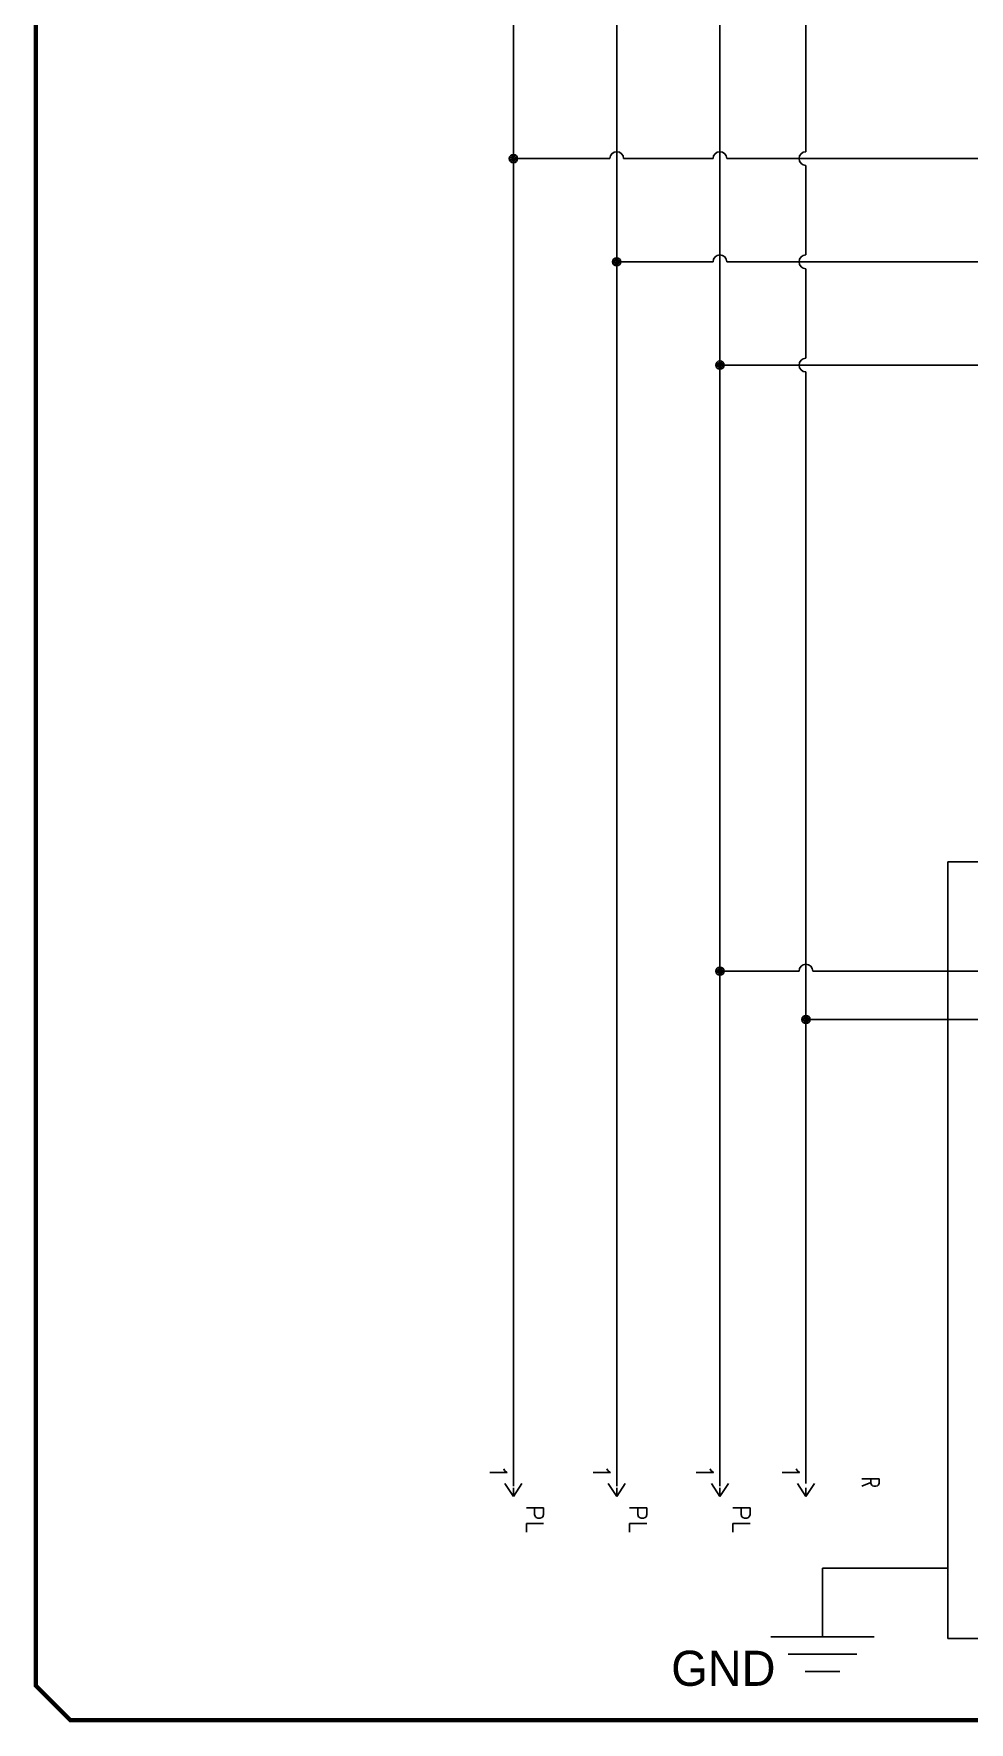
# Model space of a CAD drawing. Header units: inches. Extents: x 0 to 33.5, y 0 to 22.4.
# Drawn here: x 0.02 to 6.81, y 0.02 to 12.28 of the extents above; entities that cross this region are included whole.
import ezdxf
from ezdxf.enums import TextEntityAlignment as Align

# ---------------------------------------------------------------- set-up
doc = ezdxf.new("R2010")
doc.units = ezdxf.units.IN
doc.header["$MEASUREMENT"] = 0
for name, color, linetype in [('DESC', 150, 'Continuous'), ('SYMS', 7, 'Continuous'), ('TAGS', 150, 'Continuous'), ('TERMS', 123, 'Continuous'), ('TITLE', 7, 'Continuous'), ('WIRES', 7, 'Continuous')]:
    doc.layers.add(name, color=color, linetype=linetype)
doc.styles.add('ITALIC', font='ITALIC')
doc.styles.add('SIMPLEX', font='SIMPLEX')
doc.styles.add('WD', font='romans.shx')

# ---------------------------------------------------------------- blocks, each defined once
blk = doc.blocks.new('NO_NUM_acade_title')
at = {"layer": 'TITLE', "const_width": 0.0312}
blk.add_lwpolyline([(30.594, 0.281), (30.594, 22.177), (30.344, 22.427), (0.281, 22.427), (0.031, 22.177), (0.031, 0.281), (0.281, 0.031), (30.344, 0.031)], close=True, dxfattribs=at)
at = {"layer": 'TITLE', "color": 1, "style": 'ITALIC'}
for tag, height, p in [('TITLE#1', 0.125, (32.156, 3.406)), ('TITLE#2', 0.125, (32.156, 3.204)), ('TITLE#3', 0.125, (32.156, 3.001)), ('TITLE#4', 0.125, (32.156, 2.799)), ('DWG#', 0.2, (32.156, 0.826))]:
    blk.add_attdef(tag, text='', height=height, dxfattribs=at).set_placement(p, align=Align.CENTER)
at = {"layer": 'TITLE', "color": 1, "style": 'SIMPLEX'}
blk.add_attdef('CAD#', (30.826, 1.958), '', height=0.0938, rotation=90, dxfattribs=at)
at = {"layer": 'TITLE', "color": 1}
for tag, p, height, style in [('ENGINEER', (31.237, 1.958), 0.0938, 'ITALIC'), ('CHKDBY', (32.424, 1.958), 0.0938, 'ITALIC'), ('JOB#', (31.464, 1.644), 0.0938, 'SIMPLEX'), ('DRAWNBY', (32.494, 1.644), 0.0938, 'ITALIC'), ('SCALE', (31.353, 1.344), 0.0938, 'SIMPLEX'), ('DATE', (32.408, 1.344), 0.0938, 'SIMPLEX'), ('SHTS', (32.532, 0.25), 0.2, 'ITALIC')]:
    blk.add_attdef(tag, p, '', height=height, dxfattribs=dict(at, style=style))
at = {"layer": 'TITLE', "color": 1, "style": 'ITALIC'}
blk.add_attdef('SH#', text='', height=0.2, dxfattribs=at).set_placement((31.881, 0.25), align=Align.RIGHT)
at = {"layer": 'TITLE', "color": 7, "flags": 9}
blk.add_attdef('WD_TB', (31.219, 0.031), '', height=0.125, dxfattribs=at)
blk = doc.blocks.new('WDDOT')
for radius in [0.03, 0.0187, 0.00929]:
    blk.add_circle((0, 0), radius)
blk = doc.blocks.new('HC01P_')
for q in [(-0.125, 0.062), (-0.125, -0.062), (-0.094, 0)]:
    blk.add_line((-0.031, 0), q)
at = {"style": 'WD', "width": 0.7}
for tag, p in [('DESC1', (-0.094, 0.406)), ('DESC2', (-0.094, 0.25))]:
    blk.add_attdef(tag, text='', height=0.125, dxfattribs=at).set_placement(p, align=Align.RIGHT)
for tag, p in [('INST', (0.031, 0.406)), ('LOC', (0.031, 0.25))]:
    blk.add_attdef(tag, p, '', height=0.125, dxfattribs=at)
at = {"style": 'WD'}
for tag, p, height in [('X2LINK', (-0.062, 0.125), 0.01), ('TAG1', (0.031, 0.094), 0.125), ('X8LINK', (-0.062, -0.125), 0.01)]:
    blk.add_attdef(tag, p, '', height=height, dxfattribs=at)
for tag, p, height, flags in [('FAMILY', (0.017, 0.121), 0.01, 9), ('X4TERM01', (-0.094, 0), 0.0125, 1), ('X4TERMDESC01', (-0.073, 0.019), 0.01, 1)]:
    blk.add_attdef(tag, p, '', height=height, dxfattribs=dict(at, flags=flags))
at = {"linetype": 'Continuous', "style": 'WD', "flags": 9}
for tag, p in [('ASSYCODE', (0.031, 0.031)), ('MFG', (0.04, 0.057)), ('CAT', (0.042, 0.077))]:
    blk.add_attdef(tag, text='', height=0.01, dxfattribs=at).set_placement(p, align=Align.CENTER)
at = {"linetype": 'Continuous', "style": 'WD', "flags": 8}
blk.add_attdef('TERM01', text='', height=0.125, dxfattribs=at).set_placement((-0.156, -0.047), align=Align.TOP_RIGHT)

msp = doc.modelspace()

# ---------------------------------------------------------------- linework, layer by layer
at = {"color": 252, "true_color": 0x939598}
msp.add_line((5.625, 2.75), (5.625, 1.75), dxfattribs=at)
at = {"color": 3}
for p, q in [((5.745, 0.635), (5.745, 1.135)), ((5.745, 1.135), (6.651, 1.135))]:
    msp.add_line(p, q, dxfattribs=at)
for p, q in [((5.37, 0.635), (6.12, 0.635)), ((5.495, 0.51), (5.995, 0.51)), ((5.62, 0.385), (5.87, 0.385))]:
    msp.add_line(p, q)
msp.add_lwpolyline([(6.656, 6.267), (29.604, 6.267), (29.604, 0.624), (6.656, 0.624)], close=True)
at = {"layer": 'WIRES', "color": 240, "true_color": 0xed1f24}
for p, q in [((3.5, 17.965), (3.5, 4.171)), ((5.05, 11.375), (9.75, 11.375))]:
    msp.add_line(p, q, dxfattribs=at)
at = {"layer": 'WIRES', "color": 2}
for p, q in [((4.25, 17.965), (4.25, 4.171)), ((4.25, 4.178), (4.25, 1.73))]:
    msp.add_line(p, q, dxfattribs=at)
at = {"layer": 'WIRES', "color": 5}
for p, q in [((5, 17.965), (5, 4.171)), ((5, 9.875), (9.75, 9.875)), ((5, 4.178), (5, 1.73))]:
    msp.add_line(p, q, dxfattribs=at)
at = {"layer": 'WIRES', "color": 252, "true_color": 0x939598}
for p, q in [((5.625, 15.2), (5.625, 11.425)), ((5.625, 11.325), (5.625, 10.675)), ((5.625, 10.575), (5.625, 9.925)), ((5.625, 9.825), (5.625, 2.75))]:
    msp.add_line(p, q, dxfattribs=at)
at = {"layer": 'WIRES', "color": 1}
for p, q in [((3.5, 11.375), (4.2, 11.375)), ((4.3, 11.375), (4.95, 11.375)), ((3.5, 4.178), (3.5, 1.73))]:
    msp.add_line(p, q, dxfattribs=at)
at = {"layer": 'WIRES', "color": 41, "true_color": 0xf4ee51}
for p, q in [((4.25, 10.625), (4.95, 10.625)), ((5.05, 10.625), (9.75, 10.625))]:
    msp.add_line(p, q, dxfattribs=at)
at = {"layer": 'WIRES', "color": 219, "true_color": 0x642165}
for p, q in [((5, 5.472), (5.575, 5.472)), ((5.675, 5.472), (7.071, 5.472))]:
    msp.add_line(p, q, dxfattribs=at)
at = {"layer": 'WIRES', "color": 251, "true_color": 0x636466}
msp.add_line((5.625, 5.121), (7.071, 5.121), dxfattribs=at)
at = {"layer": 'WIRES'}
for centre, start, end in [((4.25, 11.375), 0, 180), ((5, 11.375), 0, 180), ((5.625, 11.375), 90, 270), ((5, 10.625), 0, 180), ((5.625, 10.625), 90, 270), ((5.625, 9.875), 90, 270), ((5.625, 5.472), 0, 180)]:
    msp.add_arc(centre, 0.05, start, end, dxfattribs=at)

# ---------------------------------------------------------------- block references
msp.add_blockref('NO_NUM_acade_title', (0, 0))
at = {"layer": 'SYMS'}
for p in [(3.5, 11.375), (4.25, 10.625), (5, 9.875), (5, 5.472), (5.625, 5.121)]:
    msp.add_blockref('WDDOT', p, dxfattribs=at)
ref = msp.add_blockref('HC01P_', (3.5, 1.625), dxfattribs=dict(at, rotation=270))
ref.add_attrib('TAG1', 'PL', (3.594, 1.594), dxfattribs={"layer": 'TAGS', "height": 0.125, "rotation": 270, "style": 'WD'})
ref.add_attrib('TERM01', '1', dxfattribs={"layer": 'TERMS', "linetype": 'Continuous', "height": 0.125, "rotation": 270, "style": 'WD', "flags": 8}).set_placement((3.453, 1.781), align=Align.TOP_RIGHT)
ref = msp.add_blockref('HC01P_', (4.25, 1.625), dxfattribs=dict(at, rotation=270))
ref.add_attrib('TAG1', 'PL', (4.344, 1.594), dxfattribs={"layer": 'TAGS', "height": 0.125, "rotation": 270, "style": 'WD'})
ref.add_attrib('TERM01', '1', dxfattribs={"layer": 'TERMS', "linetype": 'Continuous', "height": 0.125, "rotation": 270, "style": 'WD', "flags": 8}).set_placement((4.203, 1.781), align=Align.TOP_RIGHT)
ref = msp.add_blockref('HC01P_', (5, 1.625), dxfattribs=dict(at, rotation=270))
ref.add_attrib('TAG1', 'PL', (5.094, 1.594), dxfattribs={"layer": 'TAGS', "height": 0.125, "rotation": 270, "style": 'WD'})
ref.add_attrib('TERM01', '1', dxfattribs={"layer": 'TERMS', "linetype": 'Continuous', "height": 0.125, "rotation": 270, "style": 'WD', "flags": 8}).set_placement((4.953, 1.781), align=Align.TOP_RIGHT)
ref = msp.add_blockref('HC01P_', (5.625, 1.625), dxfattribs=dict(at, rotation=270))
ref.add_attrib('DESC1', 'R', dxfattribs={"layer": 'DESC', "height": 0.125, "rotation": 270, "style": 'WD', "width": 0.7}).set_placement((6.031, 1.719), align=Align.RIGHT)
ref.add_attrib('TERM01', '1', dxfattribs={"layer": 'TERMS', "linetype": 'Continuous', "height": 0.125, "rotation": 270, "style": 'WD', "flags": 8}).set_placement((5.578, 1.781), align=Align.TOP_RIGHT)

# ---------------------------------------------------------------- texts
at = {"insert": (4.646, 0.535), "char_height": 0.255, "attachment_point": 1}
msp.add_mtext_dynamic_manual_height_columns('GND', width=0.25505, gutter_width=1.275, heights=[0], dxfattribs=at)

doc.saveas('drawing.dxf')
